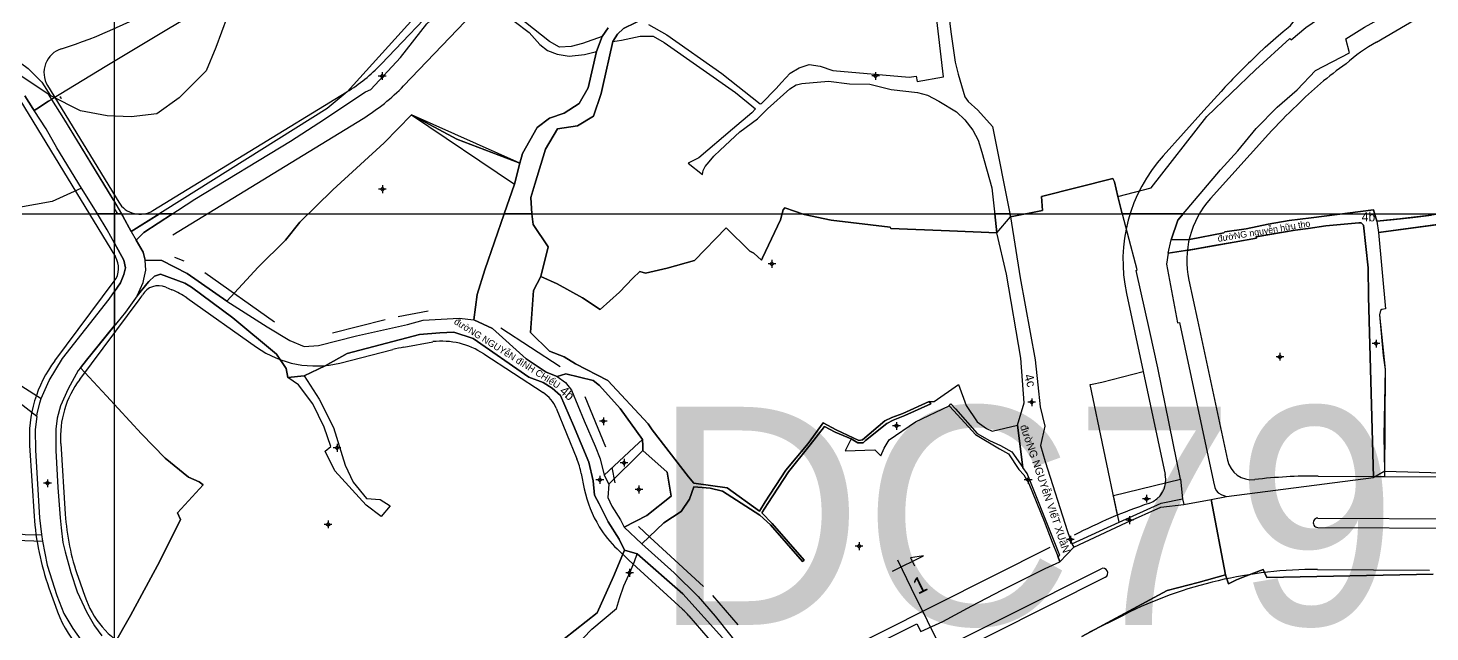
# Model space of a CAD drawing. Extents: x 548357 to 553070, y 1834500 to 1842500.
# Drawn here: x 550972.2 to 551422.7, y 1838865.7 to 1839059.6 of the extents above; entities that cross this region are included whole.
import ezdxf

# ---------------------------------------------------------------- set-up
doc = ezdxf.new("R2010")
doc.units = 0
for name, color, linetype in [('Level 10', 7, 'Continuous'), ('Level 11', 7, 'Continuous'), ('Level 13', 7, 'Continuous'), ('Level 2', 7, 'Continuous'), ('Level 20', 7, 'Continuous'), ('Level 24', 7, 'Continuous'), ('Level 30', 7, 'Continuous'), ('Level 4', 7, 'Continuous'), ('Level 52', 7, 'Continuous'), ('Level 55', 7, 'Continuous'), ('Level 61', 7, 'Continuous'), ('Level 62', 7, 'Continuous'), ('Level 7', 7, 'Continuous'), ('Level 8', 7, 'Continuous')]:
    doc.layers.add(name, color=color, linetype=linetype)

# ---------------------------------------------------------------- blocks, each defined once
blk = doc.blocks.new('LAIDIE')
at = {"layer": 'Level 24'}
for p, q in [((0, 0), (0.3, 0)), ((0, 0), (0, 0)), ((0.217, 0.029), (0.3, 0)), ((0.217, -0.029), (0.3, 0))]:
    blk.add_line(p, q, dxfattribs=at)
blk.add_circle((0, 0), 0.04, dxfattribs=at)

msp = doc.modelspace()

# ---------------------------------------------------------------- linework, layer by layer
at = {"layer": 'Level 10'}
for p, q in [((551283.52, 1838993.9), (551287.97, 1838999)), ((551405.64, 1838997.57), (551406.16, 1838993.99)), ((551005.35, 1838994.26), (551007.01, 1838991.5)), ((551338.59, 1838987.3), (551339.57, 1838991.66)), ((551055.7, 1838947.44), (551060.94, 1838947.98)), ((551290.15, 1838932.09), (551291.86, 1838918.59)), ((551158.88, 1838913.23), (551169.76, 1838923.95)), ((551157.32, 1838916.07), (551158.88, 1838913.23)), ((551404.51, 1838915.32), (551408.05, 1838917.34)), ((551342.58, 1838914.79), (551343.23, 1838908.43)), ((551357.33, 1838909.19), (551404.51, 1838915.32)), ((551343.23, 1838908.43), (551343.62, 1838906.64)), ((551343.62, 1838906.64), (551352.45, 1838908.28)), ((551352.45, 1838908.28), (551357.33, 1838909.19)), ((551352.45, 1838908.28), (551356.96, 1838884.03)), ((551163.77, 1838899.43), (551169.47, 1838893.98)), ((551306.21, 1838898.03), (551307.67, 1838894.05)), ((551307.67, 1838894.05), (551322.79, 1838901)), ((550976.51, 1838897.05), (550976.86, 1838894.91)), ((551307.67, 1838894.05), (551308.27, 1838892.97)), ((551163.85, 1838892), (551168.01, 1838890.85)), ((551167.14, 1838888.39), (551168.01, 1838890.85)), ((551303.09, 1838890.1), (551303.73, 1838888.24)), ((551303.73, 1838888.24), (551308.27, 1838892.97))]:
    msp.add_line(p, q, dxfattribs=at)
for points in [[(551339.57, 1838991.66), (551341.67, 1838997.91), (551355.45, 1839014.08), (551361, 1839020.21), (551366.88, 1839027.41), (551373.65, 1839034.23), (551380.01, 1839039.79), (551385.93, 1839045.97), (551396.89, 1839051.61), (551395.63, 1839056.17), (551401.69, 1839059.87), (551409.05, 1839063.94), (551415.3, 1839067.1), (551425.98, 1839072.75), (551431.31, 1839075.5), (551437.48, 1839078.94), (551441.06, 1839080.71), (551446.75, 1839083.84), (551452.58, 1839088.15), (551462, 1839092.98), (551467.62, 1839096.22), (551481.32, 1839103.57)], [(551265.27, 1839086.95), (551268.74, 1839058.39), (551270.14, 1839048.63), (551271.09, 1839044.82), (551273.27, 1839037.49), (551274.36, 1839036.03), (551277.42, 1839033.25), (551282.11, 1839027.99), (551287.97, 1838999)], [(551154.89, 1839052.13), (551156.68, 1839056.94), (551150.44, 1839054.71), (551146.74, 1839053.69), (551142.95, 1839053.52), (551139.81, 1839055.33), (551129.5, 1839063.4), (551124.68, 1839066.2), (551118.17, 1839070.13), (551113.79, 1839073.92), (551110.3, 1839076.82), (551097.71, 1839067.1), (551097.27, 1839064.89), (551096.23, 1839062.84), (551074.77, 1839039.12), (551068.33, 1839033.77), (551005.35, 1838994.26)], [(551007.01, 1838991.5), (551009.4, 1838993.95), (551025.79, 1839004.67), (551056.55, 1839023.28), (551065.7, 1839029.21), (551080.66, 1839039.1), (551082.41, 1839039.88), (551091.92, 1839050.21), (551100.42, 1839060.96), (551109.72, 1839069.51), (551112.5, 1839069.64), (551117.16, 1839067.79), (551124.92, 1839063.6), (551128.49, 1839061.88), (551133.27, 1839058.18), (551136.72, 1839054.37), (551139.17, 1839052.39), (551142.22, 1839051.22), (551146.13, 1839050.59), (551151.01, 1839051.16), (551154.89, 1839052.13)], [(551171.62, 1839060.77), (551177.46, 1839057.44), (551195.17, 1839045.03), (551207.45, 1839035.34), (551207.93, 1839035.36), (551212.64, 1839040.26), (551214.34, 1839042.13), (551217.14, 1839045.12), (551220.01, 1839046.88), (551223.26, 1839047.89), (551226.72, 1839047.36), (551230.81, 1839046), (551255.32, 1839043.82), (551257.63, 1839044.17), (551257.97, 1839042.48), (551266.4, 1839043.92), (551263.18, 1839071.58)], [(551171.5, 1839063.32), (551163.55, 1839059.44), (551161.62, 1839057.7), (551160.16, 1839055.35), (551156.78, 1839040.52), (551156.38, 1839038.6), (551153.91, 1839031.34), (551148.77, 1839028.19), (551142.31, 1839027.28), (551138.51, 1839020.69), (551135.1, 1839009.46), (551133.83, 1839005.19), (551134.08, 1839000), (551134.5, 1838996.58), (551139.32, 1838989.43), (551137.02, 1838979.9), (551134.66, 1838975.33), (551133.72, 1838961.9), (551139.81, 1838955.84), (551144.46, 1838954.07), (551148.12, 1838951.77), (551158.58, 1838946.43), (551171.51, 1838932.61), (551172.78, 1838930.67), (551184.44, 1838915.58), (551186.16, 1838913.54), (551196.9, 1838912.04), (551207.25, 1838904.54), (551209.12, 1838907.47), (551215.75, 1838917.65), (551222.94, 1838926.27), (551227.77, 1838932.84), (551231.92, 1838930.63), (551239.18, 1838927.19), (551240.34, 1838927.47), (551247.56, 1838933.5), (551249.79, 1838934.64), (551253.35, 1838935.92), (551261.81, 1838939.74), (551262.33, 1838938.93), (551253.96, 1838935.21), (551250.18, 1838933.69), (551248.14, 1838932.63), (551241.3, 1838927.2), (551240.56, 1838926.46), (551238.85, 1838926.43), (551236.7, 1838927.69), (551231.59, 1838929.91), (551228.16, 1838931.69), (551223.52, 1838925.81), (551216.54, 1838917.16), (551209.93, 1838906.95), (551208, 1838904.02), (551211.3, 1838900.59), (551221.67, 1838888.82), (551221.1, 1838888.37), (551210.81, 1838900.16), (551207.37, 1838903.22), (551195.34, 1838910.9), (551191.4, 1838911.95), (551186.17, 1838912.3), (551184.78, 1838908.41), (551182.11, 1838904.46), (551176.53, 1838900.82), (551169.47, 1838893.98), (551163.77, 1838899.43), (551171.11, 1838903.1), (551178.84, 1838909.38), (551177.64, 1838917.01), (551169.76, 1838923.95), (551169.77, 1838925.53), (551169.69, 1838927.56), (551162.45, 1838937.43), (551155.9, 1838944.87), (551153.77, 1838946.44), (551145.06, 1838948.57), (551142.27, 1838947.8), (551138.76, 1838949.18), (551132.3, 1838953.47)], [(551160.16, 1839055.35), (551161.62, 1839057.7), (551163.55, 1839059.44), (551171.5, 1839063.32)], [(551342.58, 1838914.79), (551335.21, 1838950.51), (551332.73, 1838962.22), (551328.34, 1838981.83), (551328.57, 1838982.04), (551322.36, 1839005.57), (551333.14, 1839008.32), (551351.03, 1839031.17), (551366.62, 1839046.23), (551377.65, 1839056.22), (551378.14, 1839055.85), (551382.77, 1839059.75), (551388.55, 1839063.72)], [(550959.83, 1839055.68), (550972.24, 1839046.62), (550976.62, 1839042.25), (550979.48, 1839037.87), (550978.67, 1839038.4), (550979.76, 1839036.7)], [(551132.3, 1838953.47), (551121.52, 1838963.21), (551115.48, 1838965.96), (551116.6, 1838974.11), (551119, 1838982), (551125.24, 1839000), (551128.54, 1839009.54), (551130.3, 1839016.25), (551131.12, 1839019.39), (551135.88, 1839027.65), (551139.84, 1839030.69), (551144.46, 1839032.27), (551149.34, 1839035.43), (551152.25, 1839040.44), (551154.89, 1839052.13), (551156.68, 1839056.94), (551158.6, 1839059.7)], [(551160.16, 1839055.35), (551162.97, 1839055.69), (551168.95, 1839057.04), (551173.15, 1839057.02), (551176.67, 1839055.03), (551199.54, 1839038.95), (551205.93, 1839033.63), (551204.83, 1839032.39), (551198.54, 1839027.18), (551187.76, 1839017.9), (551184.39, 1839016.29), (551188.98, 1839012.61), (551189.22, 1839013.85), (551189.82, 1839015.17), (551191.06, 1839016.71), (551192.57, 1839018.5), (551194.67, 1839020.42), (551200.95, 1839026.3), (551206.58, 1839030.45), (551209.85, 1839033.66), (551216.97, 1839040.07), (551219.05, 1839041.38), (551219.61, 1839041.52), (551220.82, 1839041.78), (551229.47, 1839042.61), (551236.15, 1839041.76), (551242.71, 1839041.6), (551249.55, 1839039.92), (551258.02, 1839038.94), (551261.26, 1839038.09), (551264.86, 1839036.13), (551270.6, 1839032.72), (551273.23, 1839030.14), (551275.84, 1839026.85), (551277.55, 1839023.58), (551278.7, 1839019.77), (551281.91, 1839008.28), (551283.52, 1838993.9)], [(551115.48, 1838965.96), (551116.6, 1838974.11), (551119, 1838982), (551125.24, 1839000), (551128.54, 1839009.54), (551131.12, 1839019.39), (551135.88, 1839027.65), (551139.84, 1839030.69), (551144.46, 1839032.27), (551149.34, 1839035.43), (551152.25, 1839040.44), (551154.89, 1839052.13)], [(551160.16, 1839055.35), (551156.78, 1839040.52), (551156.38, 1839038.6), (551153.91, 1839031.34), (551148.77, 1839028.19), (551142.31, 1839027.28), (551138.51, 1839020.69), (551135.1, 1839009.46), (551133.83, 1839005.19), (551134.08, 1839000), (551134.5, 1838996.58), (551139.32, 1838989.43), (551137.02, 1838979.9), (551134.66, 1838975.33), (551133.72, 1838961.9), (551139.81, 1838955.84), (551144.46, 1838954.07), (551148.12, 1838951.77), (551158.58, 1838946.43), (551171.51, 1838932.61), (551172.78, 1838930.67), (551184.44, 1838915.58), (551186.16, 1838913.54), (551196.9, 1838912.04), (551207.25, 1838904.54), (551209.12, 1838907.47), (551215.75, 1838917.65), (551222.94, 1838926.27), (551227.77, 1838932.84), (551231.92, 1838930.63), (551239.18, 1838927.19), (551240.34, 1838927.47), (551247.56, 1838933.5), (551249.79, 1838934.64), (551253.35, 1838935.92), (551261.81, 1838939.74)], [(550971.16, 1839037.81), (550973.75, 1839033.83), (550974.23, 1839033.1)], [(550974.23, 1839033.1), (550975.07, 1839033.65), (550978.85, 1839036.11), (550979.76, 1839036.7)], [(550976.43, 1838940.69), (550979.05, 1838946.45), (550983.33, 1838953.49), (550998.26, 1838972.6), (551001.92, 1838977.78), (551003.05, 1838980.51), (551003.55, 1838982.61), (551003.04, 1838985.11), (551000, 1838990.57), (550997.64, 1838994.8), (550994.54, 1839000), (550993.92, 1839001.04), (550989.38, 1839008.23), (550981.45, 1839021.21), (550978.03, 1839027.26), (550974.23, 1839033.1)], [(550979.76, 1839036.7), (550983.68, 1839030.58), (551000, 1839003.79), (551002.69, 1838999.22), (551005.35, 1838994.26)], [(551406.16, 1838993.99), (551450.42, 1838999.85), (551450.01, 1839002.81), (551443.1, 1839001.79), (551433.11, 1839000.79), (551428.13, 1839000.2), (551417.21, 1838998.81), (551405.64, 1838997.57)], [(551287.97, 1838999), (551291.03, 1838979.48), (551295.83, 1838953.1), (551296.66, 1838945.13), (551297.46, 1838938.05), (551298.92, 1838931.77), (551297.51, 1838925.58), (551299.07, 1838920.46), (551306.21, 1838898.03)], [(551338.59, 1838987.3), (551346.94, 1838988.59), (551352.82, 1838989.73), (551359.82, 1838990.83), (551366.92, 1838992.11), (551366.86, 1838992.59), (551371.57, 1838993.44), (551379.34, 1838994.69), (551383.58, 1838995.23), (551389.26, 1838996.15), (551399.85, 1838997.1), (551400.63, 1838997.04), (551401.35, 1838996.37), (551402.86, 1838982.62), (551402.99, 1838973.45), (551404.51, 1838915.32)], [(551339.57, 1838991.66), (551345.43, 1838991.78), (551356.48, 1838993.92), (551356.76, 1838994.24), (551363.69, 1838995.13), (551370.71, 1838996.62), (551377.51, 1838997.87), (551384.49, 1838998.68), (551404.61, 1839001.28), (551405.64, 1838997.57)], [(551290.15, 1838932.09), (551292.34, 1838939.32), (551291.25, 1838953.61), (551286.66, 1838980.63), (551283.52, 1838993.9)], [(551406.16, 1838993.99), (551408.46, 1838969.46), (551407.25, 1838969.26), (551406.84, 1838968.94), (551406.7, 1838968.46), (551406.53, 1838967.6), (551407.7, 1838954.53), (551408.26, 1838950.01), (551407.9, 1838928.7), (551408.05, 1838917.34)], [(551007.01, 1838991.5), (551009.22, 1838987.71), (551009.9, 1838985.11)], [(551007.33, 1838973.64), (551009.22, 1838977.92), (551009.46, 1838979), (551010.1, 1838981.89), (551009.9, 1838985.11)], [(551009.9, 1838985.11), (551015.19, 1838984.99), (551023.37, 1838980.87), (551036.16, 1838971.99), (551049.07, 1838963.72), (551056.3, 1838959.32), (551060.92, 1838957.35), (551065.55, 1838957.72), (551077.79, 1838960.8), (551094.13, 1838964.5), (551099.21, 1838965.79), (551110.79, 1838966.45), (551115.48, 1838965.96)], [(551338.59, 1838987.3), (551338.02, 1838983.79), (551341.59, 1838964.98), (551342.26, 1838965.1), (551353.11, 1838913.9), (551353.54, 1838912.15), (551354.03, 1838911.14), (551354.67, 1838910.39), (551355.81, 1838909.74), (551357.33, 1838909.19)], [(551007.33, 1838973.64), (551010.44, 1838977.49), (551011.02, 1838978.21), (551012.9, 1838980.01), (551014.82, 1838980.62), (551022.58, 1838977.72), (551024.71, 1838976.45), (551038.05, 1838966.64), (551052.08, 1838954.88), (551055.2, 1838950.3), (551055.7, 1838947.44)], [(551007.33, 1838973.64), (551003.5, 1838968.43), (550991.05, 1838952.98), (550989.12, 1838950.5), (550988.36, 1838949.65), (550985.09, 1838943.82), (550982.61, 1838938.3), (550981.63, 1838934.35), (550981.16, 1838930.89), (550981.15, 1838923.96), (550981.8, 1838912.08), (550982.55, 1838902.41), (550982.87, 1838899.22), (550983.44, 1838894.51), (550984.21, 1838891.48), (550985.98, 1838884.83), (550988.03, 1838878.64), (550991, 1838872.22), (550993.6, 1838867.67), (550995.98, 1838864.5)], [(551115.48, 1838965.96), (551121.52, 1838963.21), (551132.3, 1838953.47), (551138.76, 1838949.18), (551142.27, 1838947.8)], [(551060.94, 1838947.98), (551067.74, 1838951.18), (551074.77, 1838955.09), (551098.04, 1838961.28), (551104.57, 1838961.73), (551109, 1838961.95), (551115.26, 1838959.94), (551133.17, 1838947.58), (551137.75, 1838945.88), (551140.6, 1838943.99), (551143.3, 1838941.69), (551147.53, 1838932.02), (551152.47, 1838920.23), (551153.87, 1838914.23), (551154.3, 1838909.68), (551155.8, 1838906.83), (551158.62, 1838901.07), (551162.15, 1838895.48), (551163.85, 1838892)], [(550975.11, 1838934.91), (550968.25, 1838940.23), (550960.14, 1838945.44), (550949.98, 1838951.16), (550950.51, 1838952.26), (550951.82, 1838954.47), (550952.66, 1838955.73), (550976.43, 1838940.69)], [(551060.94, 1838947.98), (551065.82, 1838940.48), (551070.39, 1838931.43), (551074.13, 1838919.31), (551076.68, 1838913.87), (551081.03, 1838908.61), (551085.35, 1838908.26), (551088.55, 1838906.27), (551085.72, 1838902.79), (551080.92, 1838906.4), (551070.82, 1838917.48), (551067.71, 1838923.78), (551069.54, 1838925.24), (551067.36, 1838931.52), (551063.73, 1838939.01), (551059.09, 1838945.05), (551055.7, 1838947.44)], [(551142.27, 1838947.8), (551145.06, 1838948.57), (551153.77, 1838946.44), (551155.9, 1838944.87), (551162.45, 1838937.43), (551169.69, 1838927.56)], [(551142.27, 1838947.8), (551144.93, 1838945.81), (551146.86, 1838943.41), (551150.95, 1838933.47), (551154.45, 1838925.43), (551156.07, 1838921.36), (551157.32, 1838916.07)], [(551261.81, 1838939.74), (551263.41, 1838939.77), (551271.21, 1838945.17), (551273.69, 1838938.46), (551277.25, 1838933.17), (551280.26, 1838931.01), (551282.02, 1838930.19), (551290.15, 1838932.09)], [(550975.11, 1838934.91), (550975.19, 1838935.8), (550975.99, 1838939.26), (550976.43, 1838940.69)], [(551236.7, 1838927.69), (551238.85, 1838926.43), (551240.56, 1838926.46), (551241.3, 1838927.2), (551248.14, 1838932.63), (551250.18, 1838933.69), (551253.96, 1838935.21), (551262.33, 1838938.93), (551261.81, 1838939.74)], [(551268.26, 1838938.29), (551268.73, 1838939.01), (551270.21, 1838937.39), (551277.17, 1838929.47), (551281.16, 1838927.24), (551284.71, 1838925.55), (551288.37, 1838923.53), (551291.86, 1838918.59)], [(550975.11, 1838934.91), (550974.48, 1838930.72), (550974.6, 1838924.14), (550975.95, 1838902.4), (550976.51, 1838897.05)], [(551236.7, 1838927.69), (551234.75, 1838923.89), (551244.32, 1838924.22), (551246.3, 1838922.24), (551247.31, 1838924.79), (551248.89, 1838927.4), (551257.37, 1838933.24), (551268.26, 1838938.29)], [(551268.26, 1838938.29), (551269.67, 1838936.77), (551276.7, 1838929.08), (551284.42, 1838924.55), (551287.3, 1838922.93), (551290.56, 1838917.86), (551292.16, 1838916.21), (551293.83, 1838913.38), (551298.69, 1838901.28), (551301.3, 1838894.54), (551303.09, 1838890.1)], [(551169.47, 1838893.98), (551176.53, 1838900.82), (551182.11, 1838904.46), (551184.78, 1838908.41), (551186.17, 1838912.3), (551191.4, 1838911.95), (551195.34, 1838910.9), (551207.37, 1838903.22), (551210.81, 1838900.16), (551221.1, 1838888.37), (551221.67, 1838888.82), (551211.3, 1838900.59), (551208, 1838904.02), (551209.93, 1838906.95), (551216.54, 1838917.16), (551223.52, 1838925.81), (551228.16, 1838931.69), (551231.59, 1838929.91), (551236.7, 1838927.69)], [(551157.32, 1838916.07), (551168.54, 1838926.44), (551169.69, 1838927.56)], [(551169.76, 1838923.95), (551169.77, 1838925.53), (551169.69, 1838927.56)], [(551169.76, 1838923.95), (551177.64, 1838917.01), (551178.84, 1838909.38), (551171.11, 1838903.1), (551163.77, 1838899.43)], [(551303.09, 1838890.1), (551303.73, 1838890.33), (551302, 1838894.86), (551293.24, 1838916.63), (551291.86, 1838918.59)], [(551408.05, 1838917.34), (551426.71, 1838916.81), (551461.47, 1838916.43), (551534.33, 1838915.01), (551534.37, 1838913.71), (551547.9, 1838913.26)], [(551158.88, 1838913.23), (551158.52, 1838908.87), (551159.84, 1838906.17), (551162.64, 1838901.71), (551163.77, 1838899.43)], [(551322.79, 1838901), (551320.99, 1838909.57), (551342.58, 1838914.79)], [(550908.99, 1838907.99), (550904.06, 1838907.83), (550902.84, 1838905.22), (550897.55, 1838899.43), (550888.3, 1838890.54), (550890.53, 1838889.02), (550905.18, 1838903.89), (550906.89, 1838905.31), (550911.25, 1838905.92), (550919.67, 1838906.23), (550921.49, 1838906.08), (550925.72, 1838907.28), (550933.12, 1838906.41), (550937.25, 1838904.78), (550939.3, 1838901.31), (550941.45, 1838894.45), (550949.3, 1838894.94), (550962.64, 1838895.47), (550976.86, 1838894.91)], [(550910.87, 1838908.1), (550913.01, 1838908.98), (550922.5, 1838909.09), (550930.12, 1838909.97), (550938.05, 1838907.24), (550939.64, 1838906.25), (550940.45, 1838904.83), (550943.12, 1838896.98), (550950.14, 1838897.01), (550965.3, 1838897.42), (550968.88, 1838897.38), (550971.32, 1838897.03), (550974.95, 1838896.95), (550976.51, 1838897.05)], [(551322.79, 1838901), (551336.28, 1838907.13), (551343.23, 1838908.43)], [(551308.27, 1838892.97), (551325.16, 1838900.84), (551336.2, 1838905.84), (551343.62, 1838906.64)], [(551306.21, 1838898.03), (551307.67, 1838894.05), (551307.67, 1838894.05)], [(550976.86, 1838894.91), (550978.39, 1838887.18), (550981.45, 1838877.46), (550983.75, 1838871.71), (550986.63, 1838866.82), (550989.15, 1838863.19), (550992.19, 1838859.16), (550994.28, 1838857.34), (550996.63, 1838855.5), (551002.5, 1838852.04), (551008.09, 1838849.04)], [(551169.47, 1838893.98), (551179.9, 1838884.71), (551187.59, 1838877.08), (551193.06, 1838870.78), (551198.01, 1838864.54), (551203.28, 1838857.6), (551213.44, 1838844.39)], [(551091.68, 1838823.6), (551098.64, 1838822.5), (551108.99, 1838826.15), (551109.16, 1838826.21), (551118.34, 1838831.38), (551122.48, 1838835.8), (551135.62, 1838850.01), (551135.37, 1838854.05), (551140.96, 1838860.77), (551155.07, 1838871.9), (551160.39, 1838883.53), (551163.85, 1838892)], [(551168.01, 1838890.85), (551182.63, 1838878), (551195.42, 1838863.82), (551195.97, 1838862.65), (551196.63, 1838862.95), (551199.26, 1838858.98), (551204.76, 1838850.97), (551209.37, 1838844.03)], [(551163.66, 1838880.53), (551165.77, 1838885.29), (551167.14, 1838888.39)], [(551163.66, 1838880.53), (551165.77, 1838885.29), (551167.14, 1838888.39)], [(551213.44, 1838844.39), (551228.05, 1838853.72), (551242.45, 1838860.68), (551257.8, 1838868.32), (551259.06, 1838865.85), (551266.22, 1838869.11), (551275.48, 1838874.1), (551285.12, 1838879.14), (551299.01, 1838886.11), (551303.73, 1838888.24)], [(551356.96, 1838884.03), (551358.02, 1838881.17), (551360.49, 1838882.43), (551363.76, 1838883.75), (551369.12, 1838885.79), (551370.3, 1838883.25), (551423.68, 1838884.33)], [(551097.08, 1838812.31), (551098.96, 1838812.44), (551106.74, 1838816.93), (551111.35, 1838820.32), (551115.4, 1838823.29), (551120.07, 1838826.85), (551124.48, 1838831.85), (551129.72, 1838837.79), (551135.53, 1838841.6), (551138.72, 1838845.69), (551141.24, 1838851.23), (551145.3, 1838858.16), (551153.44, 1838866.62), (551161.27, 1838873.29), (551162.28, 1838876.51), (551163.66, 1838880.53)], [(551310.81, 1838864.32), (551338.3, 1838879.01), (551348.27, 1838881.58), (551356.96, 1838884.03)]]:
    msp.add_lwpolyline(points, dxfattribs=at)
at = {"layer": 'Level 11'}
for p, q in [((551085.41, 1839044.19), (551084.79, 1839044.19)), ((551086.04, 1839044.82), (551085.41, 1839044.19)), ((551085.41, 1839044.19), (551086.04, 1839043.57)), ((551086.04, 1839045.44), (551086.04, 1839044.82)), ((551086.66, 1839044.19), (551086.04, 1839044.82)), ((551086.04, 1839043.57), (551086.66, 1839044.19)), ((551086.04, 1839043.57), (551086.04, 1839042.94)), ((551087.29, 1839044.19), (551086.66, 1839044.19)), ((551243.93, 1839044.24), (551243.31, 1839044.24)), ((551244.56, 1839044.87), (551243.93, 1839044.24)), ((551243.93, 1839044.24), (551244.56, 1839043.62)), ((551244.56, 1839045.49), (551244.56, 1839044.87)), ((551245.18, 1839044.24), (551244.56, 1839044.87)), ((551244.56, 1839043.62), (551245.18, 1839044.24)), ((551244.56, 1839043.62), (551244.56, 1839042.99)), ((551245.81, 1839044.24), (551245.18, 1839044.24)), ((551085.48, 1839007.91), (551084.85, 1839007.91)), ((551086.1, 1839008.53), (551085.48, 1839007.91)), ((551085.48, 1839007.91), (551086.1, 1839007.28)), ((551086.1, 1839009.16), (551086.1, 1839008.53)), ((551086.73, 1839007.91), (551086.1, 1839008.53)), ((551086.1, 1839007.28), (551086.73, 1839007.91)), ((551086.1, 1839007.28), (551086.1, 1839006.66)), ((551087.35, 1839007.91), (551086.73, 1839007.91)), ((551210.63, 1838983.93), (551210, 1838983.93)), ((551211.25, 1838984.55), (551210.63, 1838983.93)), ((551210.63, 1838983.93), (551211.25, 1838983.3)), ((551211.25, 1838985.18), (551211.25, 1838984.55)), ((551211.88, 1838983.93), (551211.25, 1838984.55)), ((551211.25, 1838983.3), (551211.88, 1838983.93)), ((551212.5, 1838983.93), (551211.88, 1838983.93)), ((551211.25, 1838983.3), (551211.25, 1838982.68)), ((551404.75, 1838958.3), (551404.12, 1838958.3)), ((551405.37, 1838958.93), (551404.75, 1838958.3)), ((551404.75, 1838958.3), (551405.37, 1838957.68)), ((551405.37, 1838959.55), (551405.37, 1838958.93)), ((551406, 1838958.3), (551405.37, 1838958.93)), ((551405.37, 1838957.68), (551406, 1838958.3)), ((551405.37, 1838957.68), (551405.37, 1838957.05)), ((551406.62, 1838958.3), (551406, 1838958.3)), ((551373.87, 1838954.11), (551373.25, 1838954.11)), ((551374.5, 1838954.74), (551373.87, 1838954.11)), ((551373.87, 1838954.11), (551374.5, 1838953.49)), ((551374.5, 1838955.36), (551374.5, 1838954.74)), ((551375.12, 1838954.11), (551374.5, 1838954.74)), ((551374.5, 1838953.49), (551375.12, 1838954.11)), ((551374.5, 1838953.49), (551374.5, 1838952.86)), ((551375.75, 1838954.11), (551375.12, 1838954.11)), ((551294.11, 1838939.47), (551293.48, 1838939.47)), ((551294.73, 1838940.09), (551294.11, 1838939.47)), ((551294.11, 1838939.47), (551294.73, 1838938.84)), ((551294.73, 1838940.72), (551294.73, 1838940.09)), ((551295.36, 1838939.47), (551294.73, 1838940.09)), ((551294.73, 1838938.84), (551295.36, 1838939.47)), ((551294.73, 1838938.84), (551294.73, 1838938.22)), ((551295.98, 1838939.47), (551295.36, 1838939.47)), ((551157.1, 1838934), (551156.47, 1838933.37)), ((551157.1, 1838934.62), (551157.1, 1838934)), ((551157.72, 1838933.37), (551157.1, 1838934)), ((551156.47, 1838933.37), (551155.85, 1838933.37)), ((551156.47, 1838933.37), (551157.1, 1838932.75)), ((551157.1, 1838932.75), (551157.72, 1838933.37)), ((551157.1, 1838932.75), (551157.1, 1838932.12)), ((551158.35, 1838933.37), (551157.72, 1838933.37)), ((551250.67, 1838931.88), (551250.04, 1838931.88)), ((551251.29, 1838932.5), (551250.67, 1838931.88)), ((551250.67, 1838931.88), (551251.29, 1838931.25)), ((551251.29, 1838933.13), (551251.29, 1838932.5)), ((551251.92, 1838931.88), (551251.29, 1838932.5)), ((551251.29, 1838931.25), (551251.92, 1838931.88)), ((551251.29, 1838931.25), (551251.29, 1838930.63)), ((551252.54, 1838931.88), (551251.92, 1838931.88)), ((551070.9, 1838924.87), (551070.28, 1838924.87)), ((551071.53, 1838925.5), (551070.9, 1838924.87)), ((551070.9, 1838924.87), (551071.53, 1838924.25)), ((551071.53, 1838926.12), (551071.53, 1838925.5)), ((551072.15, 1838924.87), (551071.53, 1838925.5)), ((551071.53, 1838924.25), (551072.15, 1838924.87)), ((551072.78, 1838924.87), (551072.15, 1838924.87)), ((551071.53, 1838924.25), (551071.53, 1838923.62)), ((551163.75, 1838920.69), (551163.12, 1838920.07)), ((551163.75, 1838921.32), (551163.75, 1838920.69)), ((551164.37, 1838920.07), (551163.75, 1838920.69)), ((551155.97, 1838915.82), (551155.97, 1838915.2)), ((551163.12, 1838920.07), (551162.5, 1838920.07)), ((551163.12, 1838920.07), (551163.75, 1838919.44)), ((551163.75, 1838919.44), (551164.37, 1838920.07)), ((551163.75, 1838919.44), (551163.75, 1838918.82)), ((551165, 1838920.07), (551164.37, 1838920.07)), ((550977.87, 1838913.46), (550977.24, 1838913.46)), ((550978.49, 1838914.08), (550977.87, 1838913.46)), ((550977.87, 1838913.46), (550978.49, 1838912.83)), ((550978.49, 1838914.71), (550978.49, 1838914.08)), ((550979.12, 1838913.46), (550978.49, 1838914.08)), ((550978.49, 1838912.83), (550979.12, 1838913.46)), ((550978.49, 1838912.83), (550978.49, 1838912.21)), ((550979.74, 1838913.46), (550979.12, 1838913.46)), ((551155.34, 1838914.57), (551154.72, 1838914.57)), ((551155.97, 1838915.2), (551155.34, 1838914.57)), ((551155.34, 1838914.57), (551155.97, 1838913.95)), ((551156.59, 1838914.57), (551155.97, 1838915.2)), ((551155.97, 1838913.95), (551156.59, 1838914.57)), ((551155.97, 1838913.95), (551155.97, 1838913.32)), ((551157.22, 1838914.57), (551156.59, 1838914.57)), ((551167.9, 1838911.48), (551167.27, 1838911.48)), ((551168.52, 1838912.11), (551167.9, 1838911.48)), ((551167.9, 1838911.48), (551168.52, 1838910.86)), ((551168.52, 1838912.73), (551168.52, 1838912.11)), ((551169.15, 1838911.48), (551168.52, 1838912.11)), ((551168.52, 1838910.86), (551169.15, 1838911.48)), ((551169.77, 1838911.48), (551169.15, 1838911.48)), ((551292.98, 1838914.55), (551292.36, 1838914.55)), ((551293.61, 1838915.18), (551292.98, 1838914.55)), ((551292.98, 1838914.55), (551293.61, 1838913.93)), ((551293.61, 1838915.8), (551293.61, 1838915.18)), ((551294.23, 1838914.55), (551293.61, 1838915.18)), ((551293.61, 1838913.93), (551294.23, 1838914.55)), ((551293.61, 1838913.93), (551293.61, 1838913.3)), ((551294.86, 1838914.55), (551294.23, 1838914.55)), ((551168.52, 1838910.86), (551168.52, 1838910.23)), ((551331.01, 1838908.53), (551330.38, 1838908.53)), ((551331.63, 1838909.15), (551331.01, 1838908.53)), ((551331.01, 1838908.53), (551331.63, 1838907.9)), ((551331.63, 1838909.78), (551331.63, 1838909.15)), ((551332.26, 1838908.53), (551331.63, 1838909.15)), ((551331.63, 1838907.9), (551332.26, 1838908.53)), ((551331.63, 1838907.9), (551331.63, 1838907.28)), ((551332.88, 1838908.53), (551332.26, 1838908.53)), ((551326.2, 1838902.87), (551326.2, 1838902.24)), ((551068.01, 1838900.29), (551067.38, 1838900.29)), ((551068.63, 1838900.92), (551068.01, 1838900.29)), ((551068.01, 1838900.29), (551068.63, 1838899.67)), ((551068.63, 1838901.54), (551068.63, 1838900.92)), ((551069.26, 1838900.29), (551068.63, 1838900.92)), ((551068.63, 1838899.67), (551069.26, 1838900.29)), ((551068.63, 1838899.67), (551068.63, 1838899.04)), ((551069.88, 1838900.29), (551069.26, 1838900.29)), ((551325.57, 1838901.62), (551324.95, 1838901.62)), ((551326.2, 1838902.24), (551325.57, 1838901.62)), ((551325.57, 1838901.62), (551326.2, 1838900.99)), ((551326.82, 1838901.62), (551326.2, 1838902.24)), ((551326.2, 1838900.99), (551326.82, 1838901.62)), ((551326.2, 1838900.99), (551326.2, 1838900.37)), ((551327.45, 1838901.62), (551326.82, 1838901.62)), ((551239.26, 1838893.92), (551238.64, 1838893.29)), ((551239.26, 1838894.54), (551239.26, 1838893.92)), ((551239.89, 1838893.29), (551239.26, 1838893.92)), ((551306.56, 1838895.38), (551305.93, 1838895.38)), ((551307.18, 1838896), (551306.56, 1838895.38)), ((551306.56, 1838895.38), (551307.18, 1838894.75)), ((551307.18, 1838896.63), (551307.18, 1838896)), ((551307.81, 1838895.38), (551307.18, 1838896)), ((551307.18, 1838894.75), (551307.81, 1838895.38)), ((551307.18, 1838894.75), (551307.18, 1838894.13)), ((551308.43, 1838895.38), (551307.81, 1838895.38)), ((551238.64, 1838893.29), (551238.01, 1838893.29)), ((551238.64, 1838893.29), (551239.26, 1838892.67)), ((551239.26, 1838892.67), (551239.89, 1838893.29)), ((551239.26, 1838892.67), (551239.26, 1838892.04)), ((551240.51, 1838893.29), (551239.89, 1838893.29)), ((551164.9, 1838884.74), (551164.27, 1838884.74)), ((551165.52, 1838885.36), (551164.9, 1838884.74)), ((551164.9, 1838884.74), (551165.52, 1838884.11)), ((551165.52, 1838885.99), (551165.52, 1838885.36)), ((551166.15, 1838884.74), (551165.52, 1838885.36)), ((551165.52, 1838884.11), (551166.15, 1838884.74)), ((551166.77, 1838884.74), (551166.15, 1838884.74)), ((551165.52, 1838884.11), (551165.52, 1838883.49))]:
    msp.add_line(p, q, dxfattribs=at)
for centre in [(551086.04, 1839044.19), (551244.56, 1839044.24), (551086.1, 1839007.91), (551211.25, 1838983.93), (551405.37, 1838958.3), (551374.5, 1838954.11), (551294.73, 1838939.47), (551157.1, 1838933.37), (551251.29, 1838931.88), (551071.52, 1838924.87), (551163.75, 1838920.07), (550978.49, 1838913.46), (551155.97, 1838914.57), (551168.52, 1838911.48), (551293.61, 1838914.55), (551331.63, 1838908.53), (551068.63, 1838900.29), (551326.2, 1838901.62), (551239.26, 1838893.29), (551307.18, 1838895.38), (551165.52, 1838884.74)]:
    msp.add_circle(centre, 0.15, dxfattribs=at)
at = {"layer": 'Level 13'}
for points in [[(551249.97, 1838885.27), (551259.95, 1838890.19)], [(551251.57, 1838888.88), (551256.05, 1838879.8)], [(551259.95, 1838890.19), (551255.84, 1838889.52), (551257.1, 1838886.98)], [(551256.05, 1838879.8), (551276.63, 1838838.11)]]:
    msp.add_lwpolyline(points, dxfattribs=at)
at = {"layer": 'Level 2'}
for p, q in [((551160.16, 1839055.35), (551161.62, 1839057.7)), ((551163.85, 1838892), (551160.39, 1838883.53)), ((551168.01, 1838890.85), (551163.85, 1838892)), ((551167.14, 1838888.39), (551168.01, 1838890.85)), ((551160.39, 1838883.53), (551155.07, 1838871.9)), ((551161.27, 1838873.29), (551162.28, 1838876.51)), ((551155.07, 1838871.9), (551140.96, 1838860.77))]:
    msp.add_line(p, q, dxfattribs=at)
for points in [[(551161.62, 1839057.7), (551163.55, 1839059.44), (551171.5, 1839063.32), (551173.28, 1839066.17)], [(551158.6, 1839059.7), (551156.68, 1839056.94), (551154.89, 1839052.13), (551152.25, 1839040.44), (551149.34, 1839035.43), (551144.46, 1839032.27), (551139.84, 1839030.69), (551135.88, 1839027.65), (551131.12, 1839019.39), (551130.3, 1839016.25), (551128.54, 1839009.54), (551125.24, 1839000), (551119, 1838982), (551116.6, 1838974.11), (551115.48, 1838965.96), (551121.52, 1838963.21), (551132.3, 1838953.47), (551138.76, 1838949.18), (551142.27, 1838947.8), (551145.06, 1838948.57), (551153.77, 1838946.44), (551155.9, 1838944.87), (551162.45, 1838937.43), (551169.69, 1838927.56), (551169.77, 1838925.53), (551169.76, 1838923.95), (551177.64, 1838917.01), (551178.84, 1838909.38), (551171.11, 1838903.1), (551163.77, 1838899.43), (551169.47, 1838893.98), (551176.53, 1838900.82), (551182.11, 1838904.46), (551184.78, 1838908.41), (551186.17, 1838912.3), (551191.4, 1838911.95), (551195.34, 1838910.9), (551207.37, 1838903.22), (551210.81, 1838900.16), (551221.1, 1838888.37), (551221.67, 1838888.82), (551211.3, 1838900.59), (551208, 1838904.02), (551209.93, 1838906.95), (551216.54, 1838917.16), (551223.52, 1838925.81), (551228.16, 1838931.69), (551231.59, 1838929.91), (551236.7, 1838927.69), (551238.85, 1838926.43), (551240.56, 1838926.46), (551241.3, 1838927.2), (551248.14, 1838932.63)], [(551248.14, 1838932.63), (551250.18, 1838933.69), (551253.96, 1838935.21), (551262.33, 1838938.93), (551261.81, 1838939.74), (551253.35, 1838935.92), (551249.79, 1838934.64), (551247.56, 1838933.5), (551240.34, 1838927.47), (551239.18, 1838927.19), (551231.92, 1838930.63), (551227.77, 1838932.84), (551222.94, 1838926.27), (551215.75, 1838917.65), (551209.12, 1838907.47), (551207.25, 1838904.54), (551196.9, 1838912.04), (551186.16, 1838913.54), (551184.44, 1838915.58), (551172.78, 1838930.67), (551171.51, 1838932.61), (551158.58, 1838946.43), (551148.12, 1838951.77), (551144.46, 1838954.07), (551139.81, 1838955.84), (551133.72, 1838961.9), (551134.66, 1838975.33), (551137.02, 1838979.9), (551139.32, 1838989.43), (551134.5, 1838996.58), (551134.08, 1839000), (551133.83, 1839005.19), (551135.1, 1839009.46), (551138.51, 1839020.69), (551142.31, 1839027.28), (551148.77, 1839028.19), (551153.91, 1839031.34), (551156.38, 1839038.6), (551156.78, 1839040.52), (551160.16, 1839055.35)], [(551162.28, 1838876.51), (551163.66, 1838880.53), (551165.77, 1838885.29), (551167.14, 1838888.39)], [(551141.24, 1838851.23), (551145.3, 1838858.16), (551153.44, 1838866.62), (551161.27, 1838873.29)]]:
    msp.add_lwpolyline(points, dxfattribs=at)
at = {"layer": 'Level 20'}
for points in [[(550959.83, 1839055.68), (550972.24, 1839046.62), (550976.62, 1839042.25), (550979.48, 1839037.87), (550978.67, 1839038.4), (550979.76, 1839036.7), (550978.85, 1839036.11), (550975.07, 1839033.65), (550974.23, 1839033.1), (550973.75, 1839033.83), (550971.16, 1839037.81)], [(551195.42, 1838863.82), (551182.63, 1838878), (551168.01, 1838890.85), (551163.85, 1838892), (551162.15, 1838895.48), (551158.62, 1838901.07), (551155.8, 1838906.83), (551154.3, 1838909.68), (551153.87, 1838914.23), (551152.47, 1838920.23), (551147.53, 1838932.02), (551143.3, 1838941.69), (551140.6, 1838943.99), (551137.75, 1838945.88), (551133.17, 1838947.58), (551115.26, 1838959.94), (551109, 1838961.95), (551104.57, 1838961.73), (551098.04, 1838961.28), (551074.77, 1838955.09), (551067.74, 1838951.18), (551060.94, 1838947.98), (551055.7, 1838947.44), (551055.2, 1838950.3), (551052.08, 1838954.88), (551038.05, 1838966.64), (551024.71, 1838976.45), (551022.58, 1838977.72), (551014.82, 1838980.62), (551012.9, 1838980.01), (551011.02, 1838978.21), (551010.44, 1838977.49), (551007.33, 1838973.64), (551009.22, 1838977.92), (551009.46, 1838979), (551010.1, 1838981.89), (551009.9, 1838985.11), (551015.19, 1838984.99), (551023.37, 1838980.87), (551036.16, 1838971.99), (551049.07, 1838963.72), (551056.3, 1838959.32), (551060.92, 1838957.35), (551065.55, 1838957.72), (551077.79, 1838960.8), (551094.13, 1838964.5), (551099.21, 1838965.79), (551110.79, 1838966.45), (551115.48, 1838965.96), (551121.52, 1838963.21), (551132.3, 1838953.47), (551138.76, 1838949.18), (551142.27, 1838947.8), (551144.93, 1838945.81), (551146.86, 1838943.41), (551150.95, 1838933.47), (551154.45, 1838925.43), (551156.07, 1838921.36), (551157.32, 1838916.07), (551158.88, 1838913.23), (551158.52, 1838908.87), (551159.84, 1838906.17), (551162.64, 1838901.71), (551163.77, 1838899.43), (551169.47, 1838893.98), (551179.9, 1838884.71), (551187.59, 1838877.08), (551193.06, 1838870.78), (551198.01, 1838864.54)], [(551423.68, 1838884.33), (551370.3, 1838883.25), (551369.12, 1838885.79), (551363.76, 1838883.75), (551360.49, 1838882.43), (551358.02, 1838881.17), (551356.96, 1838884.03), (551352.45, 1838908.28), (551357.33, 1838909.19), (551404.51, 1838915.32), (551408.05, 1838917.34), (551426.71, 1838916.81)], [(551242.45, 1838860.68), (551257.8, 1838868.32), (551259.06, 1838865.85), (551266.22, 1838869.11), (551275.48, 1838874.1), (551285.12, 1838879.14), (551299.01, 1838886.11), (551303.73, 1838888.24), (551308.27, 1838892.97), (551325.16, 1838900.84), (551336.2, 1838905.84), (551343.62, 1838906.64), (551352.45, 1838908.28), (551356.96, 1838884.03), (551348.27, 1838881.58), (551338.3, 1838879.01), (551310.81, 1838864.32)]]:
    msp.add_lwpolyline(points, dxfattribs=at)
for points in [[(551307.67, 1838894.05), (551308.27, 1838892.97), (551303.73, 1838888.24), (551303.09, 1838890.1), (551303.73, 1838890.33), (551302, 1838894.86), (551293.24, 1838916.63), (551291.86, 1838918.59), (551290.15, 1838932.09), (551292.34, 1838939.32), (551291.25, 1838953.61), (551286.66, 1838980.63), (551283.52, 1838993.9), (551287.97, 1838999), (551291.03, 1838979.48), (551295.83, 1838953.1), (551296.66, 1838945.13), (551297.46, 1838938.05), (551298.92, 1838931.77), (551297.51, 1838925.58), (551299.07, 1838920.46), (551306.21, 1838898.03), (551307.67, 1838894.05)], [(551406.16, 1838993.99), (551408.46, 1838969.46), (551407.25, 1838969.26), (551406.84, 1838968.94), (551406.7, 1838968.46), (551406.53, 1838967.6), (551407.7, 1838954.53), (551408.26, 1838950.01), (551407.9, 1838928.7), (551408.05, 1838917.34), (551404.51, 1838915.32), (551402.99, 1838973.45), (551402.86, 1838982.62), (551401.35, 1838996.37), (551400.63, 1838997.04), (551399.85, 1838997.1), (551389.26, 1838996.15), (551383.58, 1838995.23), (551379.34, 1838994.69), (551371.57, 1838993.44), (551366.86, 1838992.59), (551366.92, 1838992.11), (551359.82, 1838990.83), (551352.82, 1838989.73), (551346.94, 1838988.59), (551338.59, 1838987.3), (551339.57, 1838991.66), (551345.43, 1838991.78), (551356.48, 1838993.92), (551356.76, 1838994.24), (551363.69, 1838995.13), (551370.71, 1838996.62), (551377.51, 1838997.87), (551384.49, 1838998.68), (551404.61, 1839001.28), (551405.64, 1838997.57)]]:
    msp.add_lwpolyline(points, close=True, dxfattribs=at)
at = {"layer": 'Level 30'}
for p, q in [((551085.69, 1839048.03), (551128.77, 1839093.06)), ((551092.92, 1839041.12), (551135.99, 1839086.15)), ((550965.42, 1839043.45), (551000.31, 1838986.19)), ((550978.52, 1839041.17), (551001.36, 1839003.68)), ((551012.37, 1839001.02), (551074.65, 1839039.14)), ((551018.75, 1838993.2), (551079.87, 1839030.61)), ((551352.2, 1839004.88), (551370.84, 1839025.58)), ((551019.3, 1838986.1), (551022.28, 1838984.86)), ((551029.03, 1838981.14), (551051.45, 1838965.33)), ((550980.83, 1838952.83), (550999.94, 1838978.35)), ((551016.47, 1838976.44), (551018.45, 1838975.62)), ((551325.17, 1838974.4), (551330.56, 1838949.33)), ((550988.84, 1838946.84), (551007.94, 1838972.36)), ((551023.27, 1838972.96), (551045.69, 1838957.15)), ((551070.04, 1838961.75), (551087, 1838966.09)), ((551091.17, 1838967.01), (551100.83, 1838968.82)), ((551124.13, 1838963.39), (551143.2, 1838950.97)), ((551072.44, 1838952.04), (551089.48, 1838956.4)), ((551093.01, 1838957.18), (551102.34, 1838958.93)), ((551118.66, 1838955.02), (551137.74, 1838942.59)), ((551330.56, 1838949.33), (551337.67, 1838916.29)), ((551151.16, 1838941.36), (551157.83, 1838925.15)), ((551141.91, 1838937.56), (551148.58, 1838921.35)), ((550972.74, 1838925.62), (550974.2, 1838902.92)), ((550982.72, 1838926.26), (550984.18, 1838903.56)), ((551150, 1838916.63), (551150.97, 1838911.66)), ((551159.81, 1838918.55), (551160.77, 1838913.66)), ((551386.77, 1838915.79), (551404.5, 1838915.68)), ((551386.67, 1838899.29), (551572.82, 1838898.19)), ((551386.69, 1838902.29), (551572.84, 1838901.19)), ((551219.99, 1838852.5), (551300.68, 1838892.94)), ((551129.31, 1838791.97), (551317.01, 1838886.02)), ((551386.59, 1838885.79), (551422.53, 1838885.58)), ((550978.93, 1838879.96), (550981.04, 1838874.01)), ((550988.35, 1838883.3), (550990.51, 1838877.22)), ((551130.65, 1838789.28), (551318.36, 1838883.34)), ((551192.14, 1838877.43), (551200.29, 1838867.99)), ((551184.57, 1838870.9), (551192.71, 1838861.46)), ((551313.36, 1838865.74), (551324.41, 1838871.27))]:
    msp.add_line(p, q, dxfattribs=at)
for points in [[(551405.54, 1839055.09), (551455.22, 1839084.3), (551478.6, 1839096.02)], [(551365.71, 1839049.54), (551367.41, 1839051.22), (551369.77, 1839053.44), (551373.19, 1839056.5), (551375.52, 1839058.46), (551377.18, 1839059.81), (551377.9, 1839060.46), (551378.78, 1839061.54), (551379.35, 1839062.51), (551379.84, 1839063.75), (551380.14, 1839065.16), (551380.18, 1839066.25), (551379.99, 1839067.84), (551379.55, 1839069.19), (551379.15, 1839069.99), (551378.69, 1839070.72)], [(551336.97, 1839018.6), (551350.08, 1839033.16), (551355.61, 1839039.3)], [(551345.43, 1838991.78), (551356.48, 1838993.92), (551356.76, 1838994.24), (551363.69, 1838995.13), (551370.71, 1838996.62), (551377.46, 1838997.87), (551404.61, 1839001.28), (551405.64, 1838997.57), (551433.11, 1839000.79), (551443.1, 1839001.79), (551450.01, 1839002.81), (551450.4, 1839000)], [(551344.73, 1838988.25), (551359.82, 1838990.83), (551366.92, 1838992.11), (551366.86, 1838992.59), (551379.34, 1838994.69), (551389.26, 1838996.15), (551399.85, 1838997.1), (551400.63, 1838997.04), (551401.35, 1838996.37), (551402.86, 1838982.62), (551402.99, 1838973.45), (551404.31, 1838923.05), (551404.5, 1838915.68)], [(551450.4, 1839000), (551406.16, 1838993.99), (551408.46, 1838969.46), (551407.25, 1838969.26), (551406.84, 1838968.94), (551406.53, 1838967.6), (551408.26, 1838950.01), (551408.07, 1838915.66)], [(551345.21, 1838978.71), (551347.97, 1838965.89), (551357.64, 1838920.92)], [(551322.32, 1838903.26), (551313.49, 1838945.19), (551314.18, 1838945.29), (551317.31, 1838945.97), (551330.56, 1838949.33)], [(551404.5, 1838915.68), (551408.07, 1838915.66), (551461.58, 1838915.35), (551539.14, 1838914.89)], [(551168.42, 1838899.63), (551172.15, 1838896.07), (551189.28, 1838880.38)], [(551161.52, 1838892.39), (551165.33, 1838888.76), (551182.52, 1838873.01)]]:
    msp.add_lwpolyline(points, dxfattribs=at)
for centre, radius, start, end in [((550935.81, 1839202.45), 156.74, 287.4989, 315.1943), ((550985.35, 1839045.33), 8, 107.4989, 211.3576), ((551428.41, 1839012.64), 48.22, 118.3084, 132.6401), ((551045.95, 1839086.05), 55, 301.4618, 316.269), ((551474.67, 1838932.03), 160.25, 132.8377, 137.9815), ((551462.06, 1838953.46), 115.57, 125.0167, 135.2786), ((551045.95, 1839086.05), 65, 301.4618, 316.269), ((551474.67, 1838932.03), 139.75, 132.672, 137.9815), ((551374.3, 1838984.97), 50.25, 137.9815, 192.1385), ((551008.19, 1839007.85), 8, 211.3576, 301.4618), ((551374.3, 1838984.97), 29.75, 137.9815, 192.1385), ((550994.34, 1838982.55), 7, 323.1779, 31.3576), ((551014.17, 1838970.9), 6, 67.4496, 149.5833), ((551008.86, 1838952.53), 25, 54.811, 67.4496), ((550994.34, 1838982.55), 17, 323.1779, 329.5833), ((551064.71, 1838984.12), 33, 234.811, 283.5579), ((551103.12, 1838903.12), 55, 100.5958, 104.3617), ((551105.08, 1838934.37), 24.72, 56.6763, 96.3728), ((551013.65, 1838928.26), 41, 143.1779, 183.6929), ((551013.65, 1838928.26), 31, 143.1779, 183.6929), ((551131.74, 1838933.37), 11, 22.363, 56.9249), ((551125.46, 1838911.84), 25, 11.0633, 22.363), ((551365.46, 1838922.61), 8, 192.1385, 276.6674), ((551329.85, 1838914.61), 8, 288.6399, 12.1385), ((551188.89, 1838919.67), 38.76, 191.9281, 211.3225), ((551385.78, 1838748.79), 167, 89.6616, 96.6674), ((551385.78, 1838748.79), 167, 108.6399, 117.5997), ((551059.03, 1838908.39), 85, 183.6929, 199.5444), ((551059.03, 1838908.39), 75, 183.6929, 199.5444), ((551185.68, 1838917.72), 35, 211.3225, 226.3459), ((551386.68, 1838900.79), 1.5, 89.6616, 269.6616), ((551317.69, 1838884.68), 1.5, 296.6155, 116.6155), ((551385.78, 1838748.79), 137, 89.6616, 116.6155), ((551017.65, 1838885.93), 28.5, 197.789, 243.608), ((551017.65, 1838885.93), 38.5, 198.0341, 243.4865), ((551165.64, 1838854.57), 25, 40.7721, 47.5099)]:
    msp.add_arc(centre, radius, start, end, dxfattribs=at)
at = {"layer": 'Level 52'}
for p, q in [((550989.38, 1839008.23), (550979.96, 1839003.97)), ((551322.36, 1839005.57), (551323.83, 1839000)), ((550995.68, 1839000), (550994.54, 1839000)), ((551002.23, 1839000), (551000.93, 1839000)), ((551014.5, 1839000), (551005.35, 1838994.26)), ((551018.65, 1839000), (551014.5, 1839000)), ((551014.5, 1839000), (551018.65, 1839000)), ((551134.08, 1839000), (551125.24, 1839000)), ((551125.24, 1839000), (551134.08, 1839000)), ((551287.77, 1839000), (551282.84, 1839000)), ((551282.84, 1839000), (551283.52, 1838993.9)), ((551283.52, 1838993.9), (551282.84, 1839000)), ((551282.84, 1839000), (551287.77, 1839000)), ((551287.97, 1838999), (551287.77, 1839000)), ((551287.77, 1839000), (551287.97, 1838999)), ((551298.18, 1839001.04), (551287.97, 1838999)), ((551343.45, 1839000), (551323.83, 1839000)), ((551323.83, 1839000), (551343.45, 1839000)), ((551370.71, 1838996.62), (551377.51, 1838997.87)), ((551377.51, 1838997.87), (551384.49, 1838998.68)), ((551405.64, 1838997.57), (551411.18, 1838998.14)), ((551411.18, 1838998.14), (551417.21, 1838998.81)), ((551417.21, 1838998.81), (551423.16, 1838999.56)), ((551000, 1838990.57), (551000, 1838992.72)), ((551000, 1838992.72), (551000, 1838990.57)), ((551356.76, 1838994.24), (551363.69, 1838995.13)), ((551363.69, 1838995.13), (551370.71, 1838996.62)), ((551000, 1838973.22), (551000, 1838975.06)), ((551000, 1838975.06), (551000, 1838973.22)), ((551000, 1838965.76), (551000, 1838973.22)), ((551000, 1838973.22), (551000, 1838965.76)), ((551000, 1838964.09), (551000, 1838965.76)), ((551000, 1838965.76), (551000, 1838964.09)), ((551027.18, 1838913.92), (551028.46, 1838912.98))]:
    msp.add_line(p, q, dxfattribs=at)
for points in [[(551039.64, 1839072.64), (551017.41, 1839059.38), (550997.58, 1839047.5), (550979.76, 1839036.7)], [(550979.76, 1839036.7), (550983.68, 1839030.58), (550999.52, 1839004.6), (551000, 1839003.79)], [(551095.47, 1839031.71), (551086.67, 1839022.81), (551070.22, 1839007.67), (551059.53, 1838997.25), (551054.92, 1838991.55), (551046.17, 1838982.8), (551036.16, 1838971.99)], [(551036.16, 1838971.99), (551046.17, 1838982.8), (551054.92, 1838991.55), (551059.53, 1838997.25), (551070.22, 1839007.67), (551086.67, 1839022.81), (551095.47, 1839031.71)], [(551125.24, 1839000), (551128.54, 1839009.54), (551130.3, 1839016.25), (551109.99, 1839023.96), (551095.47, 1839031.71)], [(551095.47, 1839031.71), (551109.99, 1839023.96), (551130.3, 1839016.25), (551095.47, 1839031.71)], [(551095.47, 1839031.71), (551128.54, 1839009.54), (551125.24, 1839000)], [(551323.83, 1839000), (551322.36, 1839005.57), (551321.29, 1839010.23), (551320.85, 1839011.35), (551297.92, 1839005.55), (551298.18, 1839001.04)], [(551297.92, 1839005.55), (551320.85, 1839011.35), (551321.29, 1839010.23), (551322.36, 1839005.57)], [(550994.54, 1839000), (550993.92, 1839001.04), (550989.38, 1839008.23)], [(550979.96, 1839003.97), (550965.06, 1839001.24), (550952.66, 1838955.73)], [(551000, 1839003.79), (551000, 1839001.5), (551000.93, 1839000), (551002.23, 1839000)], [(551196.6, 1838995.43), (551204.2, 1838987.99), (551205.5, 1838987.36), (551207.93, 1838985.09), (551208.24, 1838985.88), (551214.04, 1838998.06), (551214.84, 1839001.27), (551215.45, 1839001.9), (551221.58, 1838999.81), (551230.25, 1838997.96), (551249.29, 1838995.67), (551249.42, 1838995.26), (551268.27, 1838994.56), (551283.52, 1838993.9)], [(551283.52, 1838993.9), (551268.27, 1838994.56), (551249.42, 1838995.26), (551249.29, 1838995.67), (551230.25, 1838997.96), (551221.58, 1838999.81), (551215.45, 1839001.9), (551214.84, 1839001.27), (551214.04, 1838998.06), (551208.24, 1838985.88), (551207.93, 1838985.09)], [(551287.97, 1838999), (551298.18, 1839001.04), (551297.92, 1839005.55)], [(551000, 1838992.72), (551000, 1839000), (550995.68, 1839000)], [(551000.93, 1839000), (551000, 1839000), (551000, 1838992.72)], [(551005.35, 1838994.26), (551002.69, 1838999.22), (551002.23, 1839000)], [(551002.23, 1839000), (551002.69, 1838999.22), (551005.35, 1838994.26), (551014.5, 1839000)], [(551007.01, 1838991.5), (551009.4, 1838993.95), (551018.65, 1839000)], [(551018.65, 1839000), (551009.4, 1838993.95), (551007.01, 1838991.5), (551009.22, 1838987.71)], [(551137.02, 1838979.9), (551139.32, 1838989.43), (551134.5, 1838996.58), (551134.08, 1839000)], [(551134.08, 1839000), (551134.5, 1838996.58), (551139.32, 1838989.43), (551137.02, 1838979.9)], [(551426.58, 1839000), (551417.21, 1838998.81), (551411.18, 1838998.14), (551405.64, 1838997.57), (551404.61, 1839001.28), (551384.49, 1838998.68), (551377.51, 1838997.87), (551370.71, 1838996.62), (551363.69, 1838995.13), (551356.76, 1838994.24), (551356.48, 1838993.92), (551345.43, 1838991.78), (551339.57, 1838991.66), (551341.67, 1838997.91), (551343.45, 1839000)], [(551343.45, 1839000), (551341.67, 1838997.91), (551339.57, 1838991.66)], [(551384.49, 1838998.68), (551404.61, 1839001.28), (551405.64, 1838997.57)], [(551204.2, 1838987.99), (551196.6, 1838995.43), (551186.38, 1838985), (551177.6, 1838982.49), (551170.62, 1838980.92), (551168.84, 1838981.41), (551166.62, 1838979.34), (551162.31, 1838974.82), (551156.04, 1838969.27), (551150.41, 1838973.05), (551142.2, 1838977.46), (551137.02, 1838979.9)], [(551137.02, 1838979.9), (551142.2, 1838977.46), (551150.41, 1838973.05), (551156.04, 1838969.27), (551162.31, 1838974.82), (551166.62, 1838979.34), (551168.84, 1838981.41), (551170.62, 1838980.92), (551177.6, 1838982.49), (551186.38, 1838985), (551196.6, 1838995.43)], [(551339.57, 1838991.66), (551345.43, 1838991.78), (551356.48, 1838993.92), (551356.76, 1838994.24)], [(551003.05, 1838980.51), (551003.55, 1838982.61), (551003.04, 1838985.11), (551000, 1838990.57)], [(551000, 1838990.57), (551003.04, 1838985.11), (551003.55, 1838982.61), (551003.05, 1838980.51), (551001.92, 1838977.78), (551000, 1838975.06)], [(551009.9, 1838985.11), (551009.22, 1838987.71), (551007.01, 1838991.5)], [(551207.93, 1838985.09), (551205.5, 1838987.36), (551204.2, 1838987.99)], [(551009.22, 1838987.71), (551009.9, 1838985.11), (551015.19, 1838984.99), (551023.37, 1838980.87), (551036.16, 1838971.99)], [(551036.16, 1838971.99), (551023.37, 1838980.87), (551015.19, 1838984.99), (551009.9, 1838985.11)], [(551000, 1838975.06), (551001.92, 1838977.78), (551003.05, 1838980.51)], [(550989.12, 1838950.5), (550991.05, 1838952.98), (551000, 1838964.09)], [(551000, 1838964.09), (550991.05, 1838952.98), (550989.12, 1838950.5)], [(551023.79, 1838915.48), (551016.33, 1838921.58), (551008.68, 1838929.4), (550997.42, 1838941.5), (550989.12, 1838950.5)], [(550989.12, 1838950.5), (550997.42, 1838941.5), (551008.68, 1838929.4), (551016.33, 1838921.58)], [(551016.33, 1838921.58), (551023.79, 1838915.48), (551027.18, 1838913.92)], [(551028.46, 1838912.98), (551020.22, 1838903.95), (551021.22, 1838901.86), (551014.56, 1838888.52), (551005.2, 1838871), (550999.52, 1838861.07), (551000, 1838860.82)], [(551014.56, 1838888.52), (551021.22, 1838901.86), (551020.22, 1838903.95), (551028.46, 1838912.98), (551027.18, 1838913.92), (551023.79, 1838915.48)], [(550999.52, 1838861.07), (551005.2, 1838871), (551014.56, 1838888.52)]]:
    msp.add_lwpolyline(points, dxfattribs=at)
at = {"layer": 'Level 61'}
for p, q in [((551000, 1835000), (551000, 1841500)), ((550000, 1839000), (553000, 1839000))]:
    msp.add_line(p, q, dxfattribs=at)
at = {"layer": 'Level 8'}
msp.add_lwpolyline([(550964.21, 1839136.89), (550997.25, 1839124.47), (551039.84, 1839073.18), (551032.62, 1839053.37), (551029.44, 1839045.84), (551020.77, 1839037.17), (551013.63, 1839032.05), (551005.35, 1839031.12), (550997.64, 1839031.46), (550989.11, 1839033.04), (550979.53, 1839037.83), (550954.87, 1839054.12)], dxfattribs=at)

# ---------------------------------------------------------------- block references
at = {"layer": 'Level 55'}
for rotation in [139.7260316205483, -62.36687236021787]:
    msp.add_blockref('LAIDIE', (550982.72, 1839037.3), dxfattribs=dict(at, rotation=rotation))

# ---------------------------------------------------------------- texts
at = {"layer": 'Level 13'}
msp.add_text('1', height=5.21, rotation=26.2723, dxfattribs=at).set_placement((551258.2, 1838877.66))
at = {"layer": 'Level 4'}
for s, height, rotation, p in [('đườNG nguyễn hữu thọ', 2.11, 9.4534, (551354.67, 1838990.97)), ('đườNG NGUYễN đìNH CHIểU', 2.1638, 327.7983, (551108.9, 1838964.84)), ('đườNG NGUYễN VIếT XUâN', 2.4571, 288.7617, (551290.95, 1838931.82))]:
    msp.add_text(s, height=height, rotation=rotation, dxfattribs=at).set_placement(p)
at = {"layer": 'Level 62'}
msp.add_text('DC79', height=70, dxfattribs=at).set_placement((551172.89, 1838868.02))
at = {"layer": 'Level 7'}
for s, height, rotation, p in [('4b', 2.936, 359.9824, (551400.74, 1838997.56)), ('4c', 2.936, 287.3742, (551292.22, 1838948.02)), ('4b', 2.988, 319.3752, (551142.81, 1838942.7))]:
    msp.add_text(s, height=height, rotation=rotation, dxfattribs=at).set_placement(p)

doc.saveas('drawing.dxf')
